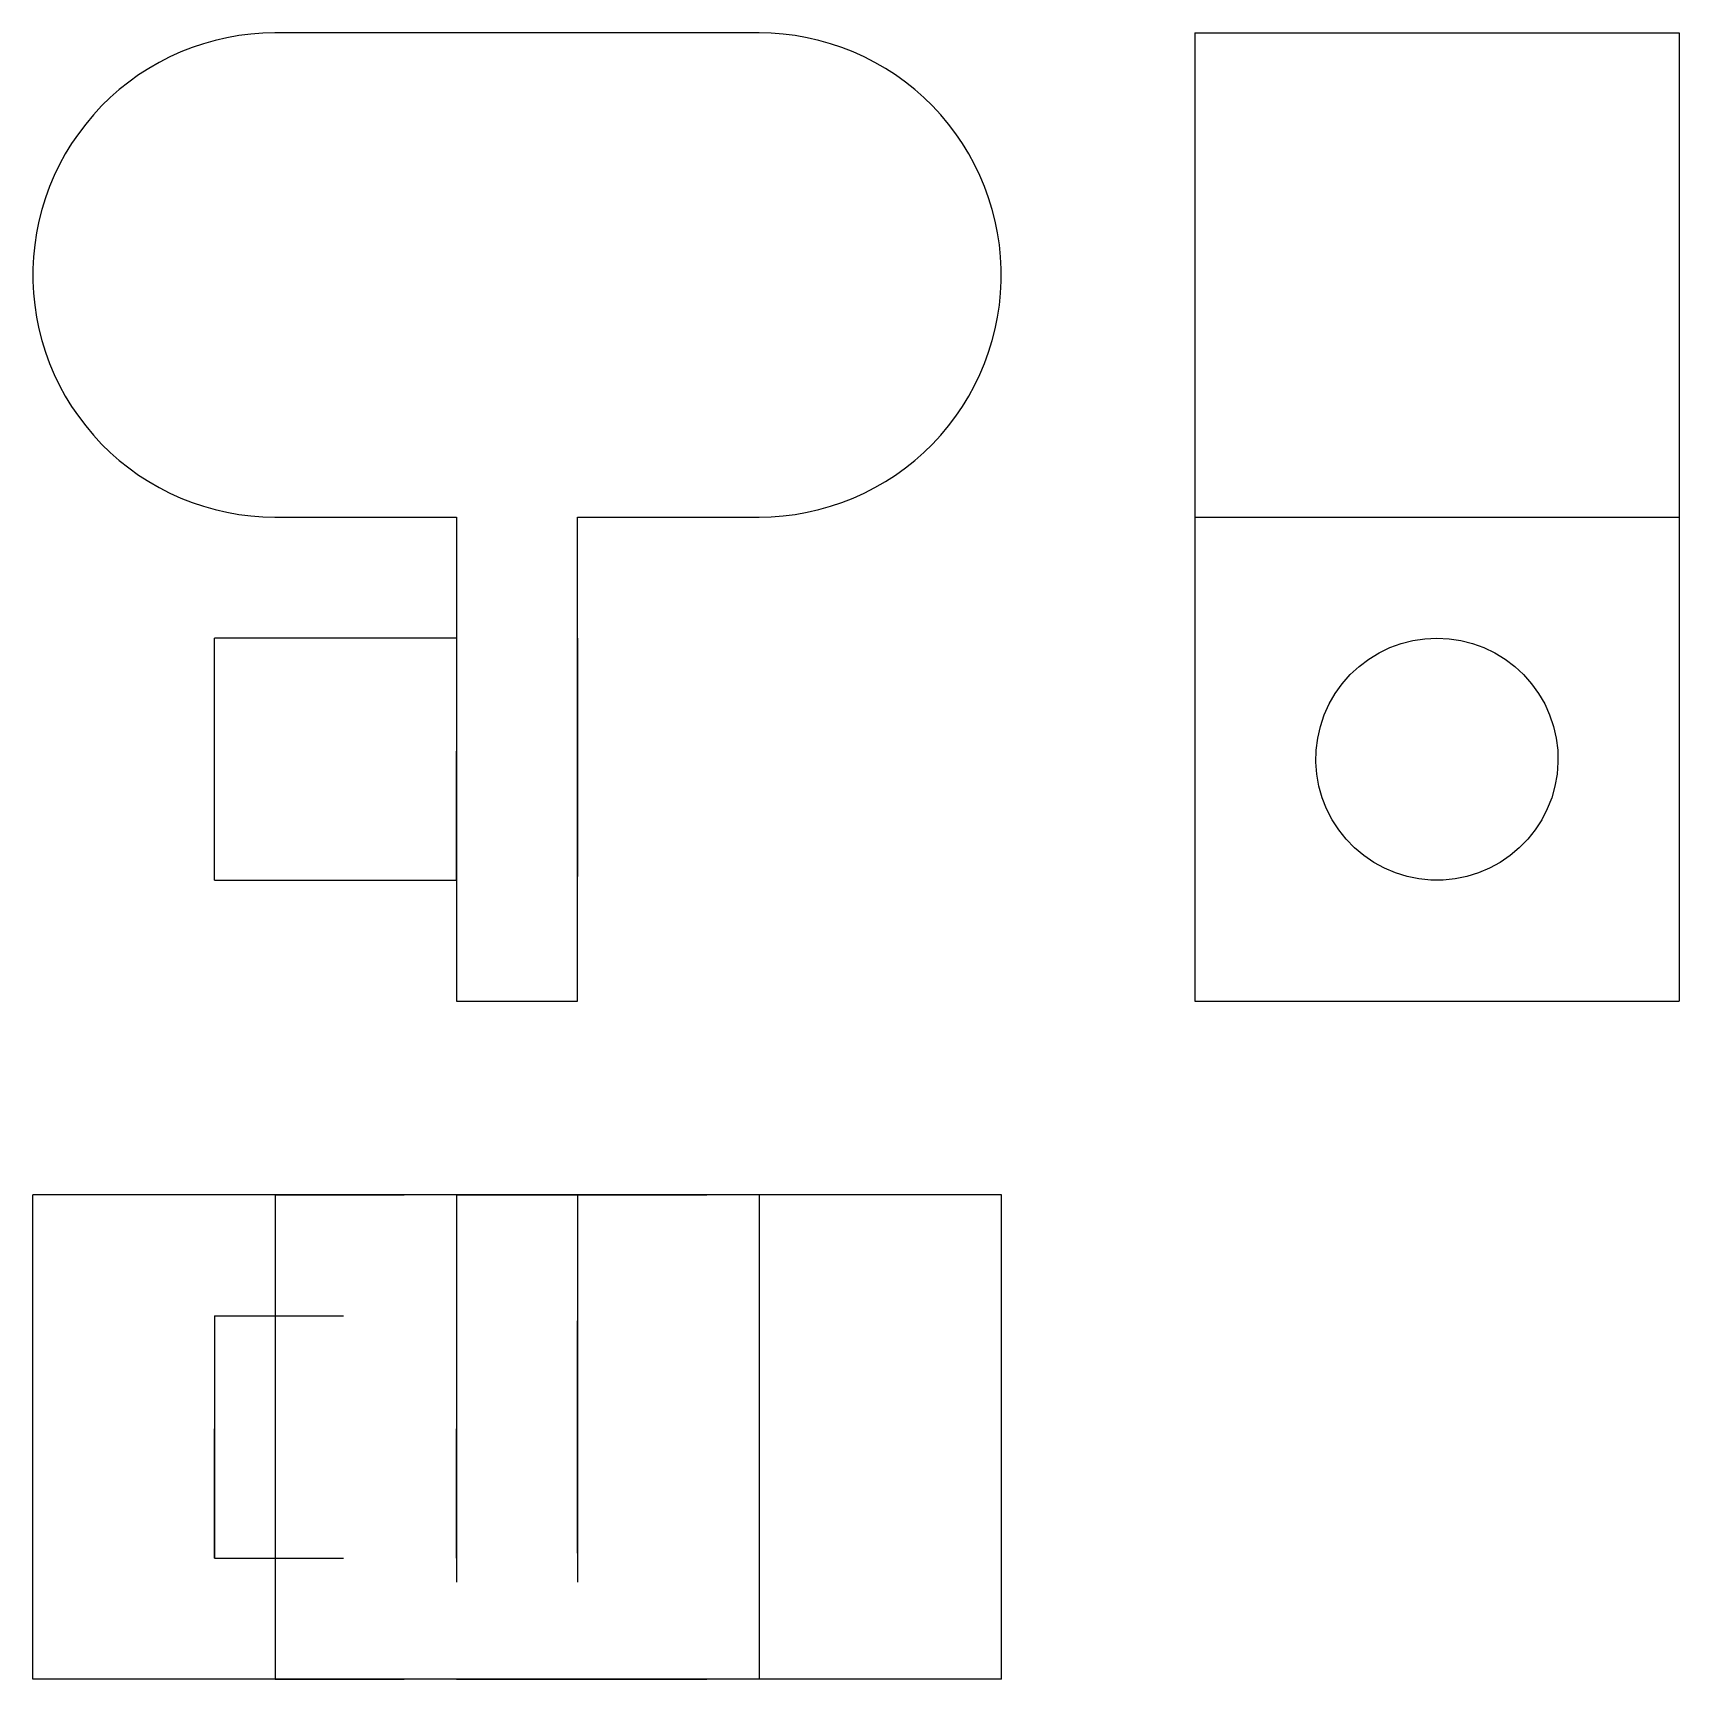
# Model space of a CAD drawing. Extents: x 0 to 1.27, y 0 to 1.27.
import ezdxf

# ---------------------------------------------------------------- set-up
doc = ezdxf.new("R2010")
doc.units = 0
doc.linetypes.add('HIDDEN', pattern=[0.037501, 0.025013, -0.012488])
for name, color, linetype in [('FRONT', 7, 'CONTINUOUS'), ('FRONT_HID', 7, 'HIDDEN'), ('LEFT', 7, 'CONTINUOUS'), ('TOP', 7, 'CONTINUOUS'), ('TOP_HID', 7, 'HIDDEN')]:
    doc.layers.add(name, color=color, linetype=linetype)

msp = doc.modelspace()

# ---------------------------------------------------------------- linework, layer by layer
at = {"layer": 'FRONT'}
for p, q in [((0.187442, 1.275), (0.178096, 1.274767)), ((0.562442, 1.275), (0.187442, 1.275)), ((0.571788, 1.274767), (0.562442, 1.275)), ((0.123313, 1.263692), (0.11461, 1.260277)), ((0.132175, 1.26667), (0.123313, 1.263692)), ((0.141175, 1.269202), (0.132175, 1.26667)), ((0.150289, 1.271282), (0.141175, 1.269202)), ((0.159496, 1.272906), (0.150289, 1.271282)), ((0.168773, 1.274068), (0.159496, 1.272906)), ((0.178096, 1.274767), (0.168773, 1.274068)), ((0.581111, 1.274068), (0.571788, 1.274767)), ((0.590387, 1.272906), (0.581111, 1.274068)), ((0.599594, 1.271282), (0.590387, 1.272906)), ((0.608709, 1.269202), (0.599594, 1.271282)), ((0.617708, 1.26667), (0.608709, 1.269202)), ((0.62657, 1.263692), (0.617708, 1.26667)), ((0.635273, 1.260277), (0.62657, 1.263692)), ((0.097769, 1.252167), (0.089673, 1.247492)), ((0.106089, 1.256432), (0.097769, 1.252167)), ((0.11461, 1.260277), (0.106089, 1.256432)), ((0.643795, 1.256432), (0.635273, 1.260277)), ((0.652114, 1.252167), (0.643795, 1.256432)), ((0.660211, 1.247492), (0.652114, 1.252167)), ((0.074228, 1.236962), (0.066919, 1.231133)), ((0.081819, 1.24242), (0.074228, 1.236962)), ((0.089673, 1.247492), (0.081819, 1.24242)), ((0.668064, 1.24242), (0.660211, 1.247492)), ((0.675655, 1.236962), (0.668064, 1.24242)), ((0.682964, 1.231133), (0.675655, 1.236962)), ((0.059909, 1.224947), (0.053217, 1.218419)), ((0.066919, 1.231133), (0.059909, 1.224947)), ((0.689974, 1.224947), (0.682964, 1.231133)), ((0.696667, 1.218419), (0.689974, 1.224947)), ((0.046858, 1.211566), (0.040848, 1.204404)), ((0.053217, 1.218419), (0.046858, 1.211566)), ((0.703026, 1.211566), (0.696667, 1.218419)), ((0.709035, 1.204404), (0.703026, 1.211566)), ((0.040848, 1.204404), (0.035203, 1.196952)), ((0.71468, 1.196952), (0.709035, 1.204404)), ((0.029937, 1.189227), (0.025062, 1.18125)), ((0.035203, 1.196952), (0.029937, 1.189227)), ((0.719947, 1.189227), (0.71468, 1.196952)), ((0.724821, 1.18125), (0.719947, 1.189227)), ((0.020591, 1.173039), (0.016534, 1.164616)), ((0.025062, 1.18125), (0.020591, 1.173039)), ((0.729293, 1.173039), (0.724821, 1.18125)), ((0.733349, 1.164616), (0.729293, 1.173039)), ((0.016534, 1.164616), (0.012903, 1.156001)), ((0.736981, 1.156001), (0.733349, 1.164616)), ((0.012903, 1.156001), (0.009705, 1.147216)), ((0.740178, 1.147216), (0.736981, 1.156001)), ((0.00695, 1.138283), (0.004643, 1.129223)), ((0.009705, 1.147216), (0.00695, 1.138283)), ((0.742934, 1.138283), (0.740178, 1.147216)), ((0.745241, 1.129223), (0.742934, 1.138283)), ((0.004643, 1.129223), (0.00279, 1.120059)), ((0.747093, 1.120059), (0.745241, 1.129223)), ((0.001397, 1.110814), (0.000466, 1.101512)), ((0.00279, 1.120059), (0.001397, 1.110814)), ((0.748487, 1.110814), (0.747093, 1.120059)), ((0.749417, 1.101512), (0.748487, 1.110814)), ((0.000466, 1.101512), (0, 1.092175)), ((0.749883, 1.092175), (0.749417, 1.101512)), ((0, 1.092175), (0, 1.082825)), ((0.749883, 1.082825), (0.749883, 1.092175)), ((0, 1.082825), (0.000466, 1.073488)), ((0.000466, 1.073488), (0.001397, 1.064186)), ((0.748487, 1.064186), (0.749417, 1.073488)), ((0.749417, 1.073488), (0.749883, 1.082825)), ((0.001397, 1.064186), (0.00279, 1.054941)), ((0.747093, 1.054941), (0.748487, 1.064186)), ((0.00279, 1.054941), (0.004643, 1.045777)), ((0.004643, 1.045777), (0.00695, 1.036717)), ((0.742934, 1.036717), (0.745241, 1.045777)), ((0.745241, 1.045777), (0.747093, 1.054941)), ((0.00695, 1.036717), (0.009705, 1.027784)), ((0.740178, 1.027784), (0.742934, 1.036717)), ((0.009705, 1.027784), (0.012903, 1.018999)), ((0.736981, 1.018999), (0.740178, 1.027784)), ((0.012903, 1.018999), (0.016534, 1.010384)), ((0.016534, 1.010384), (0.020591, 1.001961)), ((0.729293, 1.001961), (0.733349, 1.010384)), ((0.733349, 1.010384), (0.736981, 1.018999)), ((0.020591, 1.001961), (0.025062, 0.99375)), ((0.724821, 0.99375), (0.729293, 1.001961)), ((0.025062, 0.99375), (0.029937, 0.985773)), ((0.029937, 0.985773), (0.035203, 0.978048)), ((0.71468, 0.978048), (0.719947, 0.985773)), ((0.719947, 0.985773), (0.724821, 0.99375)), ((0.035203, 0.978048), (0.040848, 0.970596)), ((0.040848, 0.970596), (0.046858, 0.963434)), ((0.703026, 0.963434), (0.709035, 0.970596)), ((0.709035, 0.970596), (0.71468, 0.978048)), ((0.046858, 0.963434), (0.053217, 0.956581)), ((0.053217, 0.956581), (0.059909, 0.950053)), ((0.689974, 0.950053), (0.696667, 0.956581)), ((0.696667, 0.956581), (0.703026, 0.963434)), ((0.059909, 0.950053), (0.066919, 0.943867)), ((0.066919, 0.943867), (0.074228, 0.938038)), ((0.675655, 0.938038), (0.682964, 0.943867)), ((0.682964, 0.943867), (0.689974, 0.950053)), ((0.074228, 0.938038), (0.081819, 0.93258)), ((0.081819, 0.93258), (0.089673, 0.927508)), ((0.660211, 0.927508), (0.668064, 0.93258)), ((0.668064, 0.93258), (0.675655, 0.938038)), ((0.089673, 0.927508), (0.097769, 0.922833)), ((0.097769, 0.922833), (0.106089, 0.918568)), ((0.106089, 0.918568), (0.11461, 0.914723)), ((0.635273, 0.914723), (0.643795, 0.918568)), ((0.643795, 0.918568), (0.652114, 0.922833)), ((0.652114, 0.922833), (0.660211, 0.927508)), ((0.11461, 0.914723), (0.123313, 0.911308)), ((0.123313, 0.911308), (0.132175, 0.90833)), ((0.132175, 0.90833), (0.141175, 0.905798)), ((0.141175, 0.905798), (0.150289, 0.903718)), ((0.599594, 0.903718), (0.608709, 0.905798)), ((0.608709, 0.905798), (0.617708, 0.90833)), ((0.617708, 0.90833), (0.62657, 0.911308)), ((0.62657, 0.911308), (0.635273, 0.914723)), ((0.150289, 0.903718), (0.159496, 0.902094)), ((0.159496, 0.902094), (0.168773, 0.900932)), ((0.168773, 0.900932), (0.178096, 0.900233)), ((0.178096, 0.900233), (0.187442, 0.9)), ((0.187442, 0.9), (0.328067, 0.9)), ((0.328067, 0.9), (0.328067, 0.525)), ((0.421817, 0.525), (0.421817, 0.9)), ((0.421817, 0.9), (0.562442, 0.9)), ((0.562442, 0.9), (0.571788, 0.900233)), ((0.571788, 0.900233), (0.581111, 0.900932)), ((0.581111, 0.900932), (0.590387, 0.902094)), ((0.590387, 0.902094), (0.599594, 0.903718)), ((0.328067, 0.80625), (0.140567, 0.80625)), ((0.140567, 0.61875), (0.140567, 0.80625)), ((0.140567, 0.61875), (0.328067, 0.61875)), ((0.328067, 0.525), (0.421817, 0.525))]:
    msp.add_line(p, q, dxfattribs=at)
at = {"layer": 'FRONT_HID', "linetype": 'HIDDEN'}
for p, q in [((0.328067, 0.80625), (0.328067, 0.61875)), ((0.328067, 0.61875), (0.328067, 0.80625)), ((0.421817, 0.80625), (0.421817, 0.800298)), ((0.421817, 0.800298), (0.421817, 0.80625)), ((0.421817, 0.800298), (0.421817, 0.794345)), ((0.421817, 0.794345), (0.421817, 0.800298)), ((0.421817, 0.794345), (0.421817, 0.788393)), ((0.421817, 0.788393), (0.421817, 0.794345)), ((0.421817, 0.788393), (0.421817, 0.78244)), ((0.421817, 0.78244), (0.421817, 0.788393)), ((0.421817, 0.78244), (0.421817, 0.776488)), ((0.421817, 0.776488), (0.421817, 0.78244)), ((0.421817, 0.776488), (0.421817, 0.770536)), ((0.421817, 0.770536), (0.421817, 0.776488)), ((0.421817, 0.770536), (0.421817, 0.764583)), ((0.421817, 0.764583), (0.421817, 0.770536)), ((0.421817, 0.764583), (0.421817, 0.758631)), ((0.421817, 0.758631), (0.421817, 0.764583)), ((0.421817, 0.758631), (0.421817, 0.752679)), ((0.421817, 0.752679), (0.421817, 0.758631)), ((0.421817, 0.752679), (0.421817, 0.746726)), ((0.421817, 0.746726), (0.421817, 0.752679)), ((0.421817, 0.746726), (0.421817, 0.740774)), ((0.421817, 0.740774), (0.421817, 0.746726)), ((0.421817, 0.740774), (0.421817, 0.734821)), ((0.421817, 0.734821), (0.421817, 0.740774)), ((0.421817, 0.734821), (0.421817, 0.728869)), ((0.421817, 0.728869), (0.421817, 0.734821)), ((0.421817, 0.728869), (0.421817, 0.722917)), ((0.421817, 0.722917), (0.421817, 0.728869)), ((0.421817, 0.722917), (0.421817, 0.716964)), ((0.421817, 0.716964), (0.421817, 0.722917)), ((0.421817, 0.716964), (0.421817, 0.711012)), ((0.421817, 0.711012), (0.421817, 0.716964)), ((0.421817, 0.711012), (0.421817, 0.70506)), ((0.421817, 0.70506), (0.421817, 0.711012)), ((0.421817, 0.70506), (0.421817, 0.699107)), ((0.421817, 0.699107), (0.421817, 0.70506)), ((0.421817, 0.699107), (0.421817, 0.693155)), ((0.421817, 0.693155), (0.421817, 0.699107)), ((0.421817, 0.693155), (0.421817, 0.687202)), ((0.421817, 0.687202), (0.421817, 0.693155)), ((0.421817, 0.687202), (0.421817, 0.68125)), ((0.421817, 0.68125), (0.421817, 0.687202)), ((0.421817, 0.68125), (0.421817, 0.675298)), ((0.421817, 0.675298), (0.421817, 0.68125)), ((0.421817, 0.675298), (0.421817, 0.669345)), ((0.421817, 0.669345), (0.421817, 0.675298)), ((0.421817, 0.669345), (0.421817, 0.663393)), ((0.421817, 0.663393), (0.421817, 0.669345)), ((0.421817, 0.663393), (0.421817, 0.65744)), ((0.421817, 0.65744), (0.421817, 0.663393)), ((0.421817, 0.65744), (0.421817, 0.651488)), ((0.421817, 0.651488), (0.421817, 0.65744)), ((0.421817, 0.651488), (0.421817, 0.645536)), ((0.421817, 0.645536), (0.421817, 0.651488)), ((0.421817, 0.645536), (0.421817, 0.639583)), ((0.421817, 0.639583), (0.421817, 0.645536)), ((0.421817, 0.639583), (0.421817, 0.633631)), ((0.421817, 0.633631), (0.421817, 0.639583)), ((0.421817, 0.633631), (0.421817, 0.627679)), ((0.421817, 0.627679), (0.421817, 0.633631)), ((0.421817, 0.627679), (0.421817, 0.621726)), ((0.421817, 0.621726), (0.421817, 0.627679))]:
    msp.add_line(p, q, dxfattribs=at)
at = {"layer": 'LEFT'}
for p, q in [((0.899883, 1.275), (0.899883, 0.9)), ((0.899883, 1.275), (1.274883, 1.275)), ((1.274883, 1.275), (1.274883, 0.9)), ((0.899883, 0.9), (0.899883, 0.525)), ((0.899883, 0.9), (1.274883, 0.9)), ((1.274883, 0.9), (1.274883, 0.525)), ((1.05975, 0.802085), (1.068807, 0.804391)), ((1.068807, 0.804391), (1.078049, 0.805784)), ((1.078049, 0.805784), (1.087383, 0.80625)), ((1.087383, 0.80625), (1.096718, 0.805784)), ((1.096718, 0.805784), (1.10596, 0.804391)), ((1.10596, 0.804391), (1.115017, 0.802085)), ((1.034572, 0.78996), (1.042547, 0.794833)), ((1.042547, 0.794833), (1.050968, 0.798888)), ((1.050968, 0.798888), (1.05975, 0.802085)), ((1.115017, 0.802085), (1.123799, 0.798888)), ((1.123799, 0.798888), (1.13222, 0.794833)), ((1.13222, 0.794833), (1.140195, 0.78996)), ((1.014087, 0.770952), (1.020271, 0.77796)), ((1.020271, 0.77796), (1.027122, 0.784317)), ((1.027122, 0.784317), (1.034572, 0.78996)), ((1.140195, 0.78996), (1.147645, 0.784317)), ((1.147645, 0.784317), (1.154496, 0.77796)), ((1.154496, 0.77796), (1.16068, 0.770952)), ((1.008631, 0.763364), (1.014087, 0.770952)), ((1.16068, 0.770952), (1.166136, 0.763364)), ((1.000114, 0.746751), (1.003958, 0.75527)), ((1.003958, 0.75527), (1.008631, 0.763364)), ((1.166136, 0.763364), (1.170809, 0.75527)), ((1.170809, 0.75527), (1.174653, 0.746751)), ((0.997137, 0.737891), (1.000114, 0.746751)), ((1.174653, 0.746751), (1.177629, 0.737891)), ((0.993896, 0.719506), (0.995058, 0.72878)), ((0.995058, 0.72878), (0.997137, 0.737891)), ((1.177629, 0.737891), (1.179709, 0.72878)), ((1.179709, 0.72878), (1.180871, 0.719506)), ((0.993663, 0.710163), (0.993896, 0.719506)), ((1.180871, 0.719506), (1.181104, 0.710163)), ((0.994361, 0.700843), (0.993663, 0.710163)), ((1.181104, 0.710163), (1.180406, 0.700843)), ((0.995984, 0.691639), (0.994361, 0.700843)), ((0.998515, 0.682642), (0.995984, 0.691639)), ((1.178783, 0.691639), (1.176252, 0.682642)), ((1.180406, 0.700843), (1.178783, 0.691639)), ((1.00193, 0.673942), (0.998515, 0.682642)), ((1.176252, 0.682642), (1.172837, 0.673942)), ((1.006194, 0.665625), (1.00193, 0.673942)), ((1.011264, 0.657774), (1.006194, 0.665625)), ((1.168573, 0.665625), (1.163503, 0.657774)), ((1.172837, 0.673942), (1.168573, 0.665625)), ((1.017091, 0.650467), (1.011264, 0.657774)), ((1.023617, 0.643776), (1.017091, 0.650467)), ((1.157675, 0.650467), (1.15115, 0.643776)), ((1.163503, 0.657774), (1.157675, 0.650467)), ((1.030777, 0.637769), (1.023617, 0.643776)), ((1.038499, 0.632504), (1.030777, 0.637769)), ((1.14399, 0.637769), (1.136268, 0.632504)), ((1.15115, 0.643776), (1.14399, 0.637769)), ((1.046707, 0.628034), (1.038499, 0.632504)), ((1.055319, 0.624404), (1.046707, 0.628034)), ((1.12806, 0.628034), (1.119448, 0.624404)), ((1.136268, 0.632504), (1.12806, 0.628034)), ((1.06425, 0.621649), (1.055319, 0.624404)), ((1.073411, 0.619797), (1.06425, 0.621649)), ((1.08271, 0.618867), (1.073411, 0.619797)), ((1.092056, 0.618867), (1.08271, 0.618867)), ((1.101356, 0.619797), (1.092056, 0.618867)), ((1.110517, 0.621649), (1.101356, 0.619797)), ((1.119448, 0.624404), (1.110517, 0.621649)), ((0.899883, 0.525), (1.274883, 0.525))]:
    msp.add_line(p, q, dxfattribs=at)
at = {"layer": 'TOP'}
for p, q in [((0.1875, 0.375), (0, 0.375)), ((0, 0), (0, 0.375)), ((0.5625, 0.375), (0.1875, 0.375)), ((0.1875, 0.375), (0.1875, 0)), ((0.75, 0.375), (0.5625, 0.375)), ((0.5625, 0.375), (0.5625, 0)), ((0.75, 0), (0.75, 0.375)), ((0.1875, 0), (0, 0)), ((0.5625, 0), (0.1875, 0)), ((0.75, 0), (0.5625, 0))]:
    msp.add_line(p, q, dxfattribs=at)
at = {"layer": 'TOP_HID', "linetype": 'HIDDEN'}
for p, q in [((0.1875, 0.375), (0.328125, 0.375)), ((0.328125, 0.375), (0.328125, 0)), ((0.328125, 0.375), (0.328125, 0)), ((0.328125, 0.375), (0.421875, 0.375)), ((0.421875, 0.375), (0.328125, 0.375)), ((0.421875, 0.375), (0.421875, 0)), ((0.421875, 0.375), (0.5625, 0.375)), ((0.421875, 0.375), (0.421875, 0)), ((0.140625, 0.09375), (0.140625, 0.28125)), ((0.140625, 0.28125), (0.140625, 0.1875)), ((0.140625, 0.28125), (0.328125, 0.28125)), ((0.328125, 0.09375), (0.328125, 0.28125)), ((0.328125, 0.28125), (0.328125, 0.1875)), ((0.421875, 0.271646), (0.421875, 0.277449)), ((0.421875, 0.277449), (0.421875, 0.274547)), ((0.421875, 0.274547), (0.421875, 0.268744)), ((0.421875, 0.265842), (0.421875, 0.271646)), ((0.421875, 0.268744), (0.421875, 0.262941)), ((0.421875, 0.260039), (0.421875, 0.265842)), ((0.421875, 0.262941), (0.421875, 0.257138)), ((0.421875, 0.254236), (0.421875, 0.260039)), ((0.421875, 0.257138), (0.421875, 0.251335)), ((0.421875, 0.248433), (0.421875, 0.254236)), ((0.421875, 0.251335), (0.421875, 0.245531)), ((0.421875, 0.24263), (0.421875, 0.248433)), ((0.421875, 0.245531), (0.421875, 0.239728)), ((0.421875, 0.236827), (0.421875, 0.24263)), ((0.421875, 0.239728), (0.421875, 0.233925)), ((0.421875, 0.231024), (0.421875, 0.236827)), ((0.421875, 0.233925), (0.421875, 0.228122)), ((0.421875, 0.22522), (0.421875, 0.231024)), ((0.421875, 0.228122), (0.421875, 0.222319)), ((0.421875, 0.219417), (0.421875, 0.22522)), ((0.421875, 0.222319), (0.421875, 0.216516)), ((0.421875, 0.213614), (0.421875, 0.219417)), ((0.421875, 0.216516), (0.421875, 0.210713)), ((0.421875, 0.207811), (0.421875, 0.213614)), ((0.421875, 0.210713), (0.421875, 0.204909)), ((0.421875, 0.202008), (0.421875, 0.207811)), ((0.421875, 0.204909), (0.421875, 0.199106)), ((0.421875, 0.196205), (0.421875, 0.202008)), ((0.421875, 0.199106), (0.421875, 0.193303)), ((0.421875, 0.190402), (0.421875, 0.196205)), ((0.421875, 0.193303), (0.421875, 0.1875)), ((0.140625, 0.1875), (0.140625, 0.09375)), ((0.328125, 0.1875), (0.328125, 0.09375)), ((0.421875, 0.184598), (0.421875, 0.190402)), ((0.421875, 0.1875), (0.421875, 0.181697)), ((0.421875, 0.178795), (0.421875, 0.184598)), ((0.421875, 0.181697), (0.421875, 0.175894)), ((0.421875, 0.172992), (0.421875, 0.178795)), ((0.421875, 0.175894), (0.421875, 0.170091)), ((0.421875, 0.167189), (0.421875, 0.172992)), ((0.421875, 0.170091), (0.421875, 0.164287)), ((0.421875, 0.161386), (0.421875, 0.167189)), ((0.421875, 0.164287), (0.421875, 0.158484)), ((0.421875, 0.155583), (0.421875, 0.161386)), ((0.421875, 0.158484), (0.421875, 0.152681)), ((0.421875, 0.14978), (0.421875, 0.155583)), ((0.421875, 0.152681), (0.421875, 0.146878)), ((0.421875, 0.143976), (0.421875, 0.14978)), ((0.421875, 0.146878), (0.421875, 0.141075)), ((0.421875, 0.138173), (0.421875, 0.143976)), ((0.421875, 0.141075), (0.421875, 0.135272)), ((0.421875, 0.13237), (0.421875, 0.138173)), ((0.421875, 0.135272), (0.421875, 0.129469)), ((0.421875, 0.126567), (0.421875, 0.13237)), ((0.421875, 0.129469), (0.421875, 0.123665)), ((0.421875, 0.120764), (0.421875, 0.126567)), ((0.421875, 0.123665), (0.421875, 0.117862)), ((0.421875, 0.114961), (0.421875, 0.120764)), ((0.421875, 0.117862), (0.421875, 0.112059)), ((0.421875, 0.109158), (0.421875, 0.114961)), ((0.421875, 0.112059), (0.421875, 0.106256)), ((0.421875, 0.103354), (0.421875, 0.109158)), ((0.421875, 0.106256), (0.421875, 0.100453)), ((0.421875, 0.097551), (0.421875, 0.103354)), ((0.140625, 0.09375), (0.328125, 0.09375)), ((0.421875, 0.100453), (0.421875, 0.097551)), ((0.1875, 0), (0.328125, 0)), ((0.328125, 0), (0.421875, 0)), ((0.421875, 0), (0.328125, 0)), ((0.421875, 0), (0.5625, 0))]:
    msp.add_line(p, q, dxfattribs=at)

doc.saveas('drawing.dxf')
